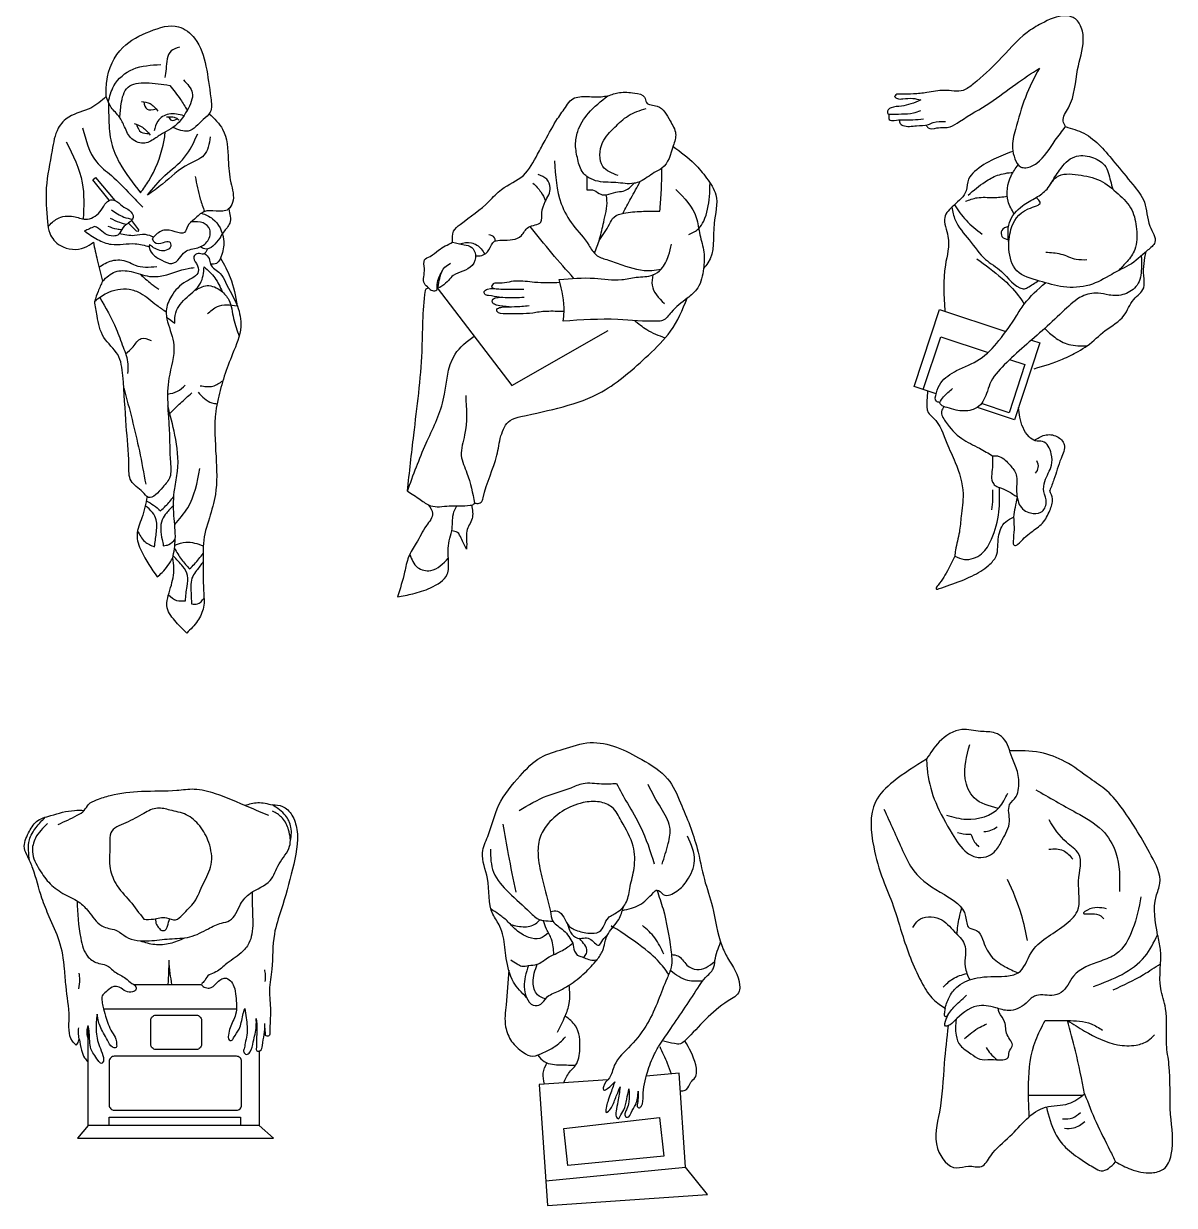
# Model space of a CAD drawing. Header units: inches. Extents: x 2044 to 8221, y 11207 to 15851.
# Drawn here: x 2044 to 4986, y 11207 to 14229 of the extents above; entities that cross this region are included whole.
import ezdxf

# ---------------------------------------------------------------- set-up
doc = ezdxf.new("R2010")
doc.units = ezdxf.units.IN
doc.header["$MEASUREMENT"] = 0
doc.layers.add('freecads.com', color=7, linetype='Continuous')

msp = doc.modelspace()

# ---------------------------------------------------------------- linework, layer by layer
at = {"layer": 'freecads.com'}
for points in [[(2262.5, 13777.4), (2220.5, 13829.7), (2227.1, 13836), (2276.6, 13777.1)], [(2319, 13725.4), (2337.2, 13701.9), (2336.3, 13697.3), (2331.7, 13698.5), (2311.8, 13719.3)], [(3101, 13554), (3291.8, 13304), (3537.8, 13444.8)], [(4344, 13293.5), (4320.6, 13301.2), (4385.5, 13497.8), (4555.2, 13441.8)], [(4376.7, 13282.7), (4344, 13293.5), (4388.5, 13428.4), (4509.7, 13388.4)], [(4620.6, 13420.2), (4642.1, 13413.1), (4577.1, 13216.5), (4482.2, 13247.8)], [(4564.8, 13370.2), (4603.7, 13357.3), (4563.1, 13234.3), (4492.5, 13257.6)], [(2324.8, 11772.5), (2498.3, 11772.5)], [(2248, 11710.3), (2587.7, 11710.3)], [(2608.6, 11710.3), (2609.1, 11710.3)], [(2645.5, 11602), (2645.5, 11412.1), (2208.3, 11412.1), (2208.3, 11667.3)], [(3537.6, 11528.8), (3361.8, 11516.9), (3382.8, 11207.5), (3791.9, 11235.3), (3736.2, 11305.5), (3719.8, 11545.3), (3635.5, 11537.7)], [(4613, 11489.6), (4752.3, 11489.6)], [(2262.6, 11412.1), (2262.6, 11433.1), (2598.2, 11433.1), (2598.2, 11412.1)], [(2208.3, 11412.1), (2181.1, 11379), (2682.5, 11379), (2645.5, 11412.1)], [(3378.6, 11269.8), (3736.2, 11305.5)]]:
    msp.add_lwpolyline(points, dxfattribs=at)
for points in [[(2381.8, 11693.8), (2485.2, 11693.8, -0.414214), (2498.4, 11680.6), (2498.4, 11619.2, -0.414214), (2485.2, 11606.1), (2381.8, 11606.1, -0.414214), (2368.6, 11619.2), (2368.6, 11680.6, -0.414214)], [(2275.4, 11450.6), (2587.6, 11450.6, 0.414214), (2600.8, 11463.8), (2600.8, 11575.6, 0.414214), (2587.6, 11588.7), (2275.4, 11588.7, 0.414214), (2262.2, 11575.6), (2262.2, 11463.8, 0.414214)]]:
    msp.add_lwpolyline(points, format="xyb", close=True, dxfattribs=at)
msp.add_lwpolyline([(3435.2, 11309.2), (3424.5, 11404.4), (3669.1, 11431.9), (3680.2, 11333.1)], close=True, dxfattribs=at)
for points in [[(4707.8, 13965.7), (4701.8, 13980.1), (4715, 14014), (4738.6, 14112), (4753, 14187.2), (4746.2, 14223.5), (4727, 14245.1), (4707.5, 14249.1), (4646.3, 14229.5), (4609.6, 14206.7), (4536.1, 14133.7), (4472.4, 14075.3), (4446.1, 14058.5), (4397.7, 14058.5), (4353.4, 14052.9), (4318.6, 14049.4), (4288.3, 14048.9), (4273.5, 14046.9), (4270.3, 14042.6)], [(2254.8, 14042.8), (2255.9, 14081.4), (2297.4, 14168.4), (2366.4, 14209.4), (2439.8, 14221.2), (2480.8, 14191.6), (2509.6, 14120.5), (2522.1, 14039.2), (2520.7, 14002.6), (2502.9, 13983.9), (2464.1, 13954.6), (2425.3, 13963.9)], [(2441.9, 14169), (2420.7, 14159.2), (2407.7, 14113.4), (2404.5, 14091)], [(2260, 14028.9), (2274.2, 14070), (2323.2, 14112.7), (2394.2, 14124.4)], [(4351.1, 13969.8), (4356.2, 13962.6), (4378.4, 13962.4), (4412.6, 13965.2), (4436.8, 13978.7), (4514.4, 14026.9), (4580.2, 14074.3), (4640.9, 14115.6)], [(4640.9, 14115.6), (4604.9, 14040.6), (4579.6, 13958.4), (4571.8, 13910.9), (4578.4, 13883.3), (4592.7, 13862.9), (4606.2, 13860.8), (4634, 13872.3), (4681.5, 13930.8), (4707.8, 13965.7)], [(2452.1, 14085.2), (2474.7, 14052.2), (2461.6, 14007.3), (2425.3, 13963.9), (2401.7, 13950.3), (2378.9, 13935.2), (2349.2, 13923.2), (2317.2, 13937.7), (2300, 13969), (2286, 13993.1), (2265.5, 14018.2), (2254.8, 14042.8)], [(2289.6, 13988), (2293, 14023.3), (2310.6, 14066.6), (2356.6, 14077.7), (2417, 14071.2)], [(2417, 14071.2), (2444.5, 14035.4), (2461.6, 14007.2)], [(3537.3, 14044.5), (3487.7, 14000.1), (3460.4, 13953.4), (3454.9, 13918.8), (3460.4, 13881.8), (3474.2, 13847.7), (3483.8, 13838.6), (3506.2, 13827.5), (3558, 13822.6), (3604.4, 13820.8), (3620.3, 13825.7), (3655.9, 13848.1), (3675.6, 13859.4), (3704.6, 13916.6), (3710.7, 13947.8), (3696.6, 13980.5), (3663.1, 14017.8), (3636.1, 14027.7), (3631.1, 14041.1), (3606, 14051.7), (3566.8, 14052.9), (3537.3, 14044.5)], [(2254.8, 14042.8), (2215.3, 14013.4), (2159.3, 13990.3), (2132.2, 13961.8), (2116.4, 13904.9), (2101.4, 13809.1), (2104.6, 13722.5), (2110.2, 13693), (2137.6, 13661.9), (2199.1, 13656.4), (2221.8, 13670.1)], [(2260, 14028.9), (2261.4, 13983.7), (2268, 13924.4), (2288.8, 13873.5), (2342.5, 13796.9)], [(2344.9, 14030.1), (2366.7, 14024.6), (2386.5, 14005.6)], [(2350.7, 14029.2), (2359, 14010.4), (2382.1, 14011)], [(3140.3, 13670), (3142.8, 13698.2), (3159.8, 13715.9), (3233.7, 13774.9), (3265.6, 13805.4), (3321.4, 13840.8), (3357.6, 13895.4), (3377, 13930.4), (3408.9, 13986.2), (3431.5, 14018.8), (3444.3, 14034.7), (3480, 14042.7), (3519.9, 14042.4), (3537.3, 14044.5)], [(4337.4, 14033.9), (4312.4, 14023.8), (4288.1, 14018.2), (4261.6, 14013.9), (4254.2, 14008.6), (4252.4, 14001.2), (4255.5, 13997.3)], [(4270.3, 14042.6), (4277.6, 14037.5), (4291.9, 14036.9), (4317.1, 14038), (4337.4, 14033.9)], [(2453.3, 13993.7), (2414.7, 13997.8), (2386.3, 13979.7), (2377.6, 13954.7)], [(2409, 13991), (2413.6, 13990.7), (2428.2, 13990.4), (2437, 13985.6), (2440.6, 13983.3)], [(2413.6, 13990.7), (2421.4, 13982.2), (2437, 13985.6)], [(3563.7, 13840.5), (3524.9, 13864.1), (3524.1, 13925.4), (3555, 13964.2), (3589.3, 13993.5), (3635.3, 14012.5)], [(4255.5, 13997.3), (4255.7, 13990.2), (4256.5, 13983.6), (4262.9, 13981.8), (4286.4, 13983.3), (4317.5, 13983.3), (4344.8, 13985.9)], [(4255.5, 13997.3), (4288.4, 13998.1), (4318.7, 14000.9), (4337.4, 14007)], [(2194.4, 13963.1), (2230.1, 13875.5), (2267.8, 13840.5), (2317, 13792.3), (2347.9, 13760.1)], [(2325.8, 13974.1), (2347.4, 13964.2), (2367, 13944.3)], [(2331.7, 13971.9), (2344.3, 13951.6), (2363.9, 13948)], [(4282.6, 13983), (4284.8, 13973.9), (4291.5, 13969), (4326.9, 13968.2), (4357, 13971.3), (4369.5, 13976.4), (4400.6, 13978.7)], [(4707.8, 13965.7), (4754.4, 13948.8), (4833.8, 13873.4), (4879.7, 13817.8), (4909.2, 13772.4), (4923.5, 13711.4), (4936.2, 13670.1), (4917.4, 13649.5), (4869.9, 13611.4), (4845.3, 13598.8), (4825.7, 13588.1), (4768.8, 13560.7), (4702.5, 13556.2), (4641.1, 13570.9), (4583.3, 13597.1), (4562.9, 13652.3), (4568.2, 13702.6), (4612.4, 13755.5), (4642.7, 13772.3), (4632.5, 13784.6)], [(2342.5, 13796.9), (2363.7, 13827.5), (2399.9, 13918.4), (2406.5, 13953.1)], [(2360.1, 13790.8), (2404.9, 13840.6), (2454.9, 13887.5), (2488.7, 13947.5)], [(2520.8, 13939.5), (2504.5, 13892.5), (2465.9, 13870.2), (2398.3, 13818.8), (2360.1, 13790.8)], [(2152.4, 13927.1), (2193.4, 13822.2), (2195.8, 13729.9)], [(3704.2, 13915.2), (3759.2, 13870.4), (3789.7, 13834.3), (3813.6, 13791.6), (3809.3, 13717.7), (3793.4, 13617.3), (3781.8, 13602.7)], [(3401.3, 13878.1), (3418.2, 13768.5), (3448.3, 13714.2), (3488.7, 13663), (3507.4, 13637.7), (3534.5, 13625.7), (3573.1, 13612.4), (3649.7, 13598), (3673.8, 13601.6)], [(4670.1, 13819.7), (4692.3, 13854.5), (4731.1, 13888.9), (4774, 13887.6), (4807.4, 13866.9), (4822.6, 13827.1), (4828.5, 13805.9)], [(3198.8, 13635.8), (3214.9, 13636.3), (3233.1, 13650.9), (3247.8, 13672.5), (3266, 13675.3), (3316.2, 13687.1), (3334.2, 13708.4), (3365.8, 13721.6), (3368.9, 13745.4), (3377.3, 13774.5), (3390.2, 13809.6), (3381.1, 13831.2), (3359.5, 13843.7)], [(3670.2, 13749.8), (3673.8, 13796.2), (3675.6, 13859.4)], [(4458.8, 13790.8), (4501.8, 13824.6), (4533.7, 13841.3), (4573.8, 13849.4)], [(4576.3, 13742.6), (4560.7, 13774.8), (4568.8, 13840.2), (4586.3, 13868.1)], [(4562.6, 13668.2), (4564.1, 13720.4), (4597.7, 13763.3), (4632.5, 13784.6), (4660.3, 13806.3), (4684.9, 13836.9), (4739.7, 13842.7), (4795.8, 13827.9), (4842.5, 13793.6), (4876.8, 13752.7), (4889.1, 13703.6), (4884.6, 13651.6), (4865, 13621), (4843.1, 13597.6)], [(2482.2, 13838.4), (2495.1, 13780.6), (2506.1, 13748.7)], [(3345.8, 13821), (3365.9, 13799), (3377.9, 13775.6)], [(3483.8, 13838.6), (3483.4, 13804.2)], [(3483.4, 13804.2), (3502.7, 13802.6), (3519.3, 13792.8), (3533.3, 13791.3), (3557.5, 13798.5), (3576.8, 13800.8), (3604.4, 13820.8)], [(3575.4, 13743.9), (3596.5, 13782.2), (3620.3, 13825.7)], [(3744.5, 13690), (3769.7, 13705.1), (3782.4, 13724.2), (3797.1, 13787.1), (3798.8, 13821.7)], [(2105.9, 13710.4), (2129.3, 13730.1), (2170.9, 13736.1), (2202.1, 13729.3), (2238.5, 13747.8), (2266.7, 13778.5), (2282.1, 13774.5), (2299.9, 13759.8), (2313.6, 13752.2), (2323.5, 13733.5), (2312, 13719.5), (2300.2, 13710.9), (2289.3, 13694.2), (2284.3, 13688.4), (2273.5, 13686.1), (2252.2, 13691.6), (2235.2, 13705.6), (2224.4, 13710.7)], [(3710.9, 13805.4), (3763.4, 13733.4), (3772.6, 13689.4), (3783, 13644.8), (3781.8, 13602.7), (3767.1, 13553.2), (3740.4, 13527.1), (3699.3, 13490.9), (3677.3, 13470.1), (3665, 13468.3), (3562.9, 13472.6), (3423, 13468.3)], [(3503, 13641.9), (3516.4, 13678.7), (3526.7, 13721.5), (3535.1, 13776.9), (3533.3, 13791.3)], [(4452, 13774.8), (4481.8, 13784), (4522.9, 13784.6), (4558.4, 13787.8)], [(2268.1, 13753.1), (2299.9, 13734.7), (2321.8, 13729)], [(2567.8, 13755.3), (2570.5, 13719), (2554.9, 13696.3), (2544.8, 13680.7), (2506.8, 13652.9), (2495, 13658.3)], [(3515.3, 13675), (3541.2, 13716), (3553.2, 13734.7), (3577.9, 13744.4), (3623.1, 13749.2), (3670.2, 13749.8)], [(4416.6, 13759.6), (4425.3, 13727.2), (4461.3, 13676), (4503, 13626.3), (4543.5, 13595.7), (4599, 13551), (4600.6, 13550.7), (4610.5, 13554.3), (4638.3, 13571.7)], [(4423.4, 13765.9), (4453.4, 13726.3), (4494.5, 13690.6)], [(2264.7, 13731.8), (2288.8, 13721.1), (2307, 13716.2)], [(2498.2, 13744.6), (2526.7, 13730.1), (2554.7, 13677.4), (2550.4, 13638.7), (2536.3, 13616.1), (2521.6, 13613.7)], [(2224.4, 13710.7), (2211.6, 13704.3), (2199.2, 13699.2)], [(2199.2, 13699.2), (2232.3, 13677.3), (2267.6, 13664.9), (2328.7, 13666.4), (2364.8, 13658.7)], [(2258.7, 13711.2), (2282.1, 13704.2), (2294, 13702.4)], [(2288.1, 13692.4), (2327.1, 13688), (2354, 13690.4), (2376.3, 13683.8)], [(3249.8, 13673.4), (3247.4, 13681.6), (3232.8, 13689.5)], [(3450.6, 13577.8), (3394.2, 13642), (3338.8, 13710.7)], [(4561.7, 13710.2), (4544.6, 13700.3), (4545.1, 13684.8), (4561.7, 13677.1)], [(2221.8, 13670.1), (2231.8, 13624.8), (2245.4, 13570.8)], [(2372.4, 13679), (2378.1, 13670.2), (2400.9, 13669.8), (2416.4, 13671.2), (2419.5, 13659.9), (2408.3, 13649.6), (2375.8, 13656.2), (2365.2, 13663.9)], [(3078.8, 13553.5), (3068.5, 13564.3), (3068.5, 13602.8), (3068.9, 13625.3), (3082.7, 13634), (3104.6, 13649.9), (3140.3, 13670)], [(3140.3, 13670), (3170.1, 13663.9), (3189.3, 13656.9), (3198.7, 13637.7), (3190.3, 13610.7), (3142.1, 13584.9), (3113.1, 13557.7), (3104.4, 13554.5), (3104.4, 13561.2), (3108.6, 13582.5), (3120.8, 13606.2), (3135.1, 13616.7)], [(3158.2, 13666.3), (3188.6, 13668.7), (3213.6, 13653), (3222.5, 13639.7)], [(3413.2, 13574.6), (3503, 13578.2), (3572.7, 13574.6), (3610, 13580.7), (3652.8, 13586.8), (3673.8, 13601.6), (3692.5, 13636.2), (3699.9, 13665.6)], [(2513.7, 13653), (2503, 13640), (2489.4, 13641.2), (2479, 13634), (2485.2, 13615.5), (2490.2, 13595), (2459.4, 13570), (2421.4, 13532.2), (2408.1, 13494.8), (2411.7, 13466.9), (2427.5, 13407), (2415, 13322.2), (2415.7, 13190.8), (2418.9, 13107.1), (2417.5, 13069.9), (2399.3, 13043.8), (2362.6, 13017.9), (2348.1, 13031.5), (2318.2, 13060), (2312.6, 13101.2), (2305.9, 13200.6), (2297.2, 13329.2), (2284, 13382.8), (2248.8, 13426.7), (2231.3, 13481.6), (2225.2, 13519.5)], [(2506.1, 13641.5), (2517.8, 13628.3), (2521.6, 13613.7), (2546.1, 13590.5), (2559.6, 13567.9), (2590.1, 13506.7), (2598.8, 13454.4), (2577.9, 13384.6), (2540.6, 13269.4), (2535.1, 13237.8), (2535.4, 13122.2), (2533.7, 13024.8), (2518.4, 12965.3), (2503.1, 12900), (2502.6, 12867.3), (2503.7, 12778.9), (2503.5, 12736.8), (2488.3, 12701.8), (2460.6, 12670.9)], [(2547.2, 13629.6), (2571.8, 13580), (2589.8, 13507.7)], [(4901.1, 13635.4), (4901.8, 13603), (4890.4, 13560.5), (4858.7, 13537.6), (4818.9, 13535.1), (4790.9, 13540), (4749.9, 13531.8), (4705.4, 13497.1), (4654.3, 13449.7), (4602, 13403.9), (4550.9, 13356.7), (4514.3, 13308), (4505.8, 13283.3), (4481.7, 13247.5), (4468, 13241.5), (4427.6, 13241.2), (4404.6, 13247.8), (4389.3, 13254.4), (4386, 13260.4)], [(4481, 13628.1), (4545.2, 13577.8), (4586.9, 13534.4), (4602.1, 13511.9)], [(4627.3, 13346.9), (4700.3, 13371.2), (4739.8, 13391.2), (4763.2, 13405.5), (4809.2, 13444.1), (4857, 13482.7), (4882.2, 13523.9), (4907.5, 13553.2), (4907.5, 13584.4), (4913.7, 13646.4)], [(4656.9, 13644.7), (4695.6, 13640.1), (4735, 13627), (4762, 13625.7)], [(2236.2, 13606.7), (2268.9, 13622.9), (2310, 13620.4), (2328.9, 13611.4), (2383.7, 13608.3)], [(2245.4, 13570.8), (2277.6, 13594.4), (2318.5, 13595), (2365.3, 13583), (2401.4, 13585.2), (2464.1, 13603.4), (2479.9, 13605.5)], [(2430, 13463), (2432.6, 13489.5), (2461.5, 13529.9), (2495.6, 13565.2), (2505.2, 13607.4)], [(2505.2, 13607.4), (2532.6, 13579.1), (2551.1, 13543.8)], [(2245.4, 13570.8), (2233.8, 13544.1), (2225.2, 13519.5)], [(2341.2, 13588.7), (2370, 13564), (2389, 13550.1)], [(3078.8, 13553.5), (3088.7, 13546.5), (3099.8, 13548.6), (3100.9, 13556.8), (3104.2, 13577), (3113.6, 13595.7)], [(3415, 13567), (3350, 13567.6), (3302, 13570.8), (3254.4, 13565.3), (3243.8, 13563.7), (3240.7, 13559.1), (3239.9, 13557.5)], [(3423, 13468.3), (3425.4, 13492.1), (3413.2, 13574.6)], [(3652.7, 13586.7), (3650.6, 13560.3), (3682.1, 13513.4)], [(2225.2, 13519.5), (2256, 13540.1), (2313.6, 13549.9), (2342, 13540.2), (2384.3, 13508.9), (2408, 13492.3)], [(2480.4, 13546.5), (2512.5, 13559.2), (2549.1, 13545.4), (2568, 13522.9), (2580.4, 13474.8), (2594.6, 13429.8)], [(3024.8, 13033.9), (3041.1, 13177.4), (3062.2, 13390.7), (3071.1, 13546.5), (3071.7, 13549.1), (3078.8, 13553.5)], [(3260.7, 13529.5), (3232.5, 13533.9), (3222.9, 13537.6), (3221.4, 13544.2), (3230, 13550.1), (3258.2, 13550.8), (3305.9, 13550.3), (3322.5, 13550.6)], [(3239.9, 13557.5), (3242.3, 13553.9), (3247.8, 13551.7)], [(4386, 13260.4), (4377.3, 13263.4), (4377.3, 13284.7), (4388.8, 13310.6), (4429.2, 13341.8), (4487.5, 13370.9), (4537.5, 13418.7), (4582.1, 13481.6), (4602.1, 13511.9), (4656.2, 13566.6)], [(2238.2, 13529.2), (2280.1, 13448.9), (2297.9, 13402.3), (2310, 13358.6), (2309.4, 13334.7)], [(2513.4, 13486.7), (2538.9, 13505.7), (2589.8, 13507.7)], [(3196.4, 13003), (3208.6, 13003), (3213.3, 13005.3), (3218.2, 13016.7), (3253.7, 13125.9), (3264.1, 13174.9), (3287.5, 13214.5), (3315.2, 13224.4), (3522.1, 13288), (3640.9, 13381.6), (3697.7, 13442.6), (3740.4, 13527.1)], [(3285.2, 13505.4), (3252.6, 13509.7), (3243, 13514.8), (3242, 13522.2), (3250.3, 13527.8), (3274.6, 13529.3), (3323.8, 13529.5)], [(3425.4, 13492.8), (3380.6, 13493.3), (3361.7, 13491.8), (3345.6, 13489.2), (3276.5, 13487.3), (3253.8, 13494.3), (3253.3, 13498.5), (3257.7, 13501.9), (3268.9, 13504.6), (3298.3, 13505.5), (3336, 13508.5)], [(2409.1, 13478.7), (2430, 13463)], [(3683.9, 13425), (3637, 13446.2), (3605.2, 13469.7)], [(4654.3, 13449.7), (4679.9, 13427.2), (4715.9, 13409), (4763.2, 13405.5)], [(2304.2, 13384.7), (2323.5, 13403), (2344.3, 13423.9), (2369.2, 13419.2)], [(2299.8, 13297.4), (2339.4, 13136.6), (2355.7, 13051.2)], [(2411.5, 13281.7), (2437.3, 13289.2), (2456.7, 13304.3)], [(2494.6, 13303.4), (2527.4, 13302.4), (2552.8, 13315.8)], [(4386, 13260.4), (4395.9, 13274.6), (4419, 13295.8)], [(2417.3, 13232.1), (2444.8, 13259.1), (2473.6, 13285.1)], [(2489.4, 13287.1), (2525, 13259.6), (2538.1, 13257.1)], [(3173.8, 13278.4), (3171.2, 13177.7), (3162.6, 13124.8), (3177.2, 13079.6), (3196.4, 13003)], [(4355, 13289.9), (4353.2, 13266), (4356.4, 13235), (4369.6, 13221), (4404.2, 13156.7), (4425.8, 13107.2), (4445.5, 13026.6), (4440.8, 12969.5), (4436.1, 12929.1), (4426.4, 12883.2), (4424.4, 12867.1)], [(2425, 12862.6), (2431.3, 12910.7), (2427.9, 12971), (2429.9, 13040.5), (2437.1, 13084.7), (2430.3, 13177.2), (2412, 13252.2)], [(4396.7, 13249.9), (4390.5, 13237.5), (4400.3, 13212.3), (4442.1, 13168.1), (4487.7, 13143.4), (4521.1, 13123.7)], [(4589.2, 12999.9), (4601.5, 12985.4), (4618, 12977.9), (4644.6, 12979.8), (4658.4, 13004.5), (4652.4, 13032.6), (4654.6, 13058.6), (4671.8, 13099.8), (4671.2, 13129.5), (4649, 13160.8), (4630.9, 13162.4), (4614.3, 13173), (4590.8, 13222.9), (4587.3, 13247.3)], [(4627.6, 13163.3), (4654.3, 13176.9), (4685.6, 13173.4), (4704.4, 13152.8), (4696.2, 13117.5), (4678.1, 13063.6), (4667.1, 13035)], [(4521.1, 13123.7), (4520.6, 13094.6), (4523.9, 13052.2), (4531.8, 13045.6), (4538.5, 13043.1), (4560.5, 13033.5), (4584.1, 13018.5)], [(4521.1, 13123.7), (4528.4, 13124.2), (4538.1, 13122.4), (4565.8, 13099.9), (4581.7, 13075.6), (4582.9, 13055.7), (4584.1, 13018.5), (4589.2, 12999.9)], [(2429.8, 12948.6), (2463.1, 12991), (2494.3, 13091.6)], [(4631.1, 13079.6), (4638.1, 13094.4), (4634.6, 13111.1)], [(3024.8, 13033.9), (3057.8, 13012), (3084.2, 12996.5), (3131.3, 12995.9), (3185.7, 12997.5), (3194, 13000.1), (3196.4, 13003)], [(4424.4, 12867.1), (4449.1, 12859.2), (4493, 12873.6), (4518.4, 12910.7), (4537.3, 12980.9), (4538.5, 13043.1)], [(4520.5, 13037.2), (4521.1, 13013.4), (4518.7, 12986.3)], [(4585.8, 12897.8), (4619.9, 12929), (4648.7, 12952.1), (4667.4, 12984.3), (4674, 13014), (4667.1, 13035)], [(2359.3, 13019.8), (2345.9, 12965.6), (2333.5, 12922.3), (2344.5, 12880.5), (2384.9, 12814.3)], [(2378.3, 12891.3), (2382.6, 12925.6), (2382.5, 12960.7), (2373.1, 12978.8), (2354.5, 12996.5)], [(2357.2, 13008.8), (2375.9, 12997.7), (2393.5, 12983.4)], [(2427, 12997.1), (2408.5, 12977.6), (2397.8, 12960.6), (2397.6, 12909.9), (2400.7, 12894.3)], [(2393.5, 12983.4), (2406.6, 12995.8), (2427.8, 13019.9)], [(3078, 12999), (3089.2, 12976.9), (3073.5, 12945.5), (3047.5, 12900.6), (3028, 12865.5), (3017.7, 12826.5), (2999.3, 12763.2)], [(2999.3, 12763.2), (3038.8, 12771.3), (3083.8, 12786.5), (3126.6, 12821.1), (3129.8, 12854.6), (3132, 12907.1), (3138.5, 12932.2), (3142.3, 12975.3), (3150.9, 12996.4)], [(3189.1, 12998), (3190.2, 12963.4), (3176.4, 12931.4), (3176.1, 12910.3), (3176.2, 12885.5)], [(4584.1, 13018.5), (4578.5, 12992.1), (4575, 12967.6), (4576.1, 12942.4), (4574.4, 12914.2), (4574, 12900.9)], [(4384.5, 12784.4), (4412.2, 12793.9), (4468.2, 12816.6), (4511.6, 12844.6), (4529.9, 12867.3), (4536.1, 12916.6), (4554.7, 12955.2), (4575, 12967.6)], [(2334.8, 12932.5), (2353.3, 12904.8), (2378.3, 12891.3)], [(2430.1, 12895.2), (2458.4, 12903.3), (2502.7, 12894)], [(3176.2, 12885.5), (3162.2, 12913.4), (3153, 12927.9), (3138.5, 12932.2)], [(2429.2, 12888.2), (2447.3, 12858.8), (2467.9, 12834.8)], [(2467.9, 12834.8), (2480.3, 12847.3), (2502.5, 12874.7)], [(4574, 12900.9), (4574.5, 12896.9), (4578, 12895), (4585.8, 12897.8)], [(2384.9, 12814.3), (2397.8, 12826), (2425, 12862.6)], [(2460.6, 12670.9), (2433.8, 12698.4), (2410.8, 12735.3), (2419.4, 12787.1), (2427.6, 12837.4), (2425, 12862.6)], [(2457.2, 12753.2), (2461.3, 12790.3), (2462.7, 12818.3), (2450.7, 12840.8), (2425.9, 12868)], [(2502.7, 12853.6), (2485.7, 12830.6), (2475.8, 12815.9), (2471.5, 12773.3), (2472.8, 12745.6)], [(3031, 12872.1), (3050.8, 12838.9), (3084.3, 12830.8), (3129.5, 12863.2)], [(4424.4, 12867.1), (4411.2, 12840.5), (4385.7, 12798.3), (4377.5, 12788.1)], [(4377.5, 12788.1), (4376.5, 12784.7), (4378, 12783.1), (4384.5, 12784.4)], [(2413.8, 12768.5), (2434.7, 12754.5), (2457.2, 12753.2)], [(2472.8, 12745.6), (2488, 12745.2), (2504.8, 12760.3)], [(4352, 12348.2), (4384.9, 12392.5), (4442.8, 12424.1), (4490.6, 12419.3), (4527.5, 12415.3), (4548.5, 12402.2), (4570.9, 12352.2), (4584.5, 12317.1), (4587.6, 12274.2), (4581.4, 12252.7), (4564.8, 12232.1), (4564.3, 12189.6), (4545.9, 12142.1), (4528.8, 12114.5), (4510.8, 12101.4), (4484.5, 12097), (4456.4, 12108.8), (4417.8, 12157.5), (4375.7, 12237.2), (4355.1, 12313.2), (4352, 12348.2)], [(3329.4, 11739.1), (3296.3, 11778.5), (3277.7, 11838.8), (3273.8, 11867.5), (3261.4, 11920.8), (3243.4, 11952.2), (3229.5, 12043.6), (3216.9, 12109.3), (3230.3, 12150.6), (3258.9, 12231.3), (3313.1, 12306.2), (3365.7, 12352.8), (3422.9, 12374), (3492.1, 12390.7), (3559.6, 12379), (3624, 12347.7), (3690.2, 12298.3), (3723.4, 12236.6), (3765.7, 12120.2), (3784.1, 12041), (3804.9, 11971.1), (3828.5, 11871.8), (3843.6, 11840.6), (3874.4, 11770.5), (3873, 11755), (3845, 11730.1), (3735.6, 11629.7), (3722.7, 11620.6), (3707.8, 11621.1), (3679.6, 11627.5)], [(4535.4, 12222.4), (4474, 12249.6), (4451.2, 12298.3), (4463, 12385.5)], [(4943, 11899.6), (4939.4, 11997.6), (4948.8, 12030.9), (4926.8, 12101.5), (4854, 12220.2), (4813.1, 12267.4), (4770.4, 12298.8), (4707, 12341.9), (4642.8, 12365.3), (4565, 12370.1)], [(4352, 12348.2), (4267.1, 12290.6), (4221.8, 12239.6), (4217.2, 12124), (4241, 12040.2), (4267.1, 11973.3), (4292.1, 11894), (4342.1, 11773.3), (4370.4, 11733.6), (4399.9, 11712.1)], [(2131.6, 12181.4), (2180.7, 12204.9), (2198.4, 12217.4), (2209.4, 12232.5), (2230.2, 12244.5), (2265.2, 12255.4), (2345, 12266.4), (2435.2, 12269), (2479.6, 12272.1), (2533.3, 12260.7), (2618.8, 12226.3), (2669.4, 12205.4)], [(3310.2, 12217.2), (3382.5, 12254.7), (3443.6, 12275.5), (3473.9, 12286.2), (3521.5, 12285.7), (3559.7, 12286.2)], [(3559.7, 12286.2), (3587.2, 12235.7), (3620.8, 12175.6), (3655.9, 12080.8)], [(3676, 12080.2), (3691.7, 12132.7), (3695.8, 12174.9), (3673.6, 12222.7), (3640.1, 12284)], [(4631.5, 12270.3), (4735.1, 12211.4), (4801.1, 12166.7), (4836.4, 12109), (4845.8, 12010.1)], [(3391.1, 11959.3), (3370.1, 12039.7), (3359.5, 12097.7), (3361.9, 12141.3), (3380.3, 12178.3), (3420.7, 12214.7), (3474, 12237.2), (3516.3, 12238.9), (3547.8, 12225.4), (3571.7, 12190.7), (3602.3, 12125.6), (3604.4, 12069.9), (3594.5, 12022.5), (3584.8, 11983.4), (3562.4, 11957.8), (3538.6, 11942.5), (3516, 11907.5), (3485.8, 11903.8), (3451.3, 11912.9), (3440.1, 11919.7), (3424.7, 11944.1), (3408.9, 11959.4), (3391.1, 11959.3)], [(4403.3, 12205.3), (4454.2, 12194.8), (4538, 12225.1), (4559.9, 12261.4)], [(2178, 11616.8), (2168.1, 11627.7), (2159.8, 11687.7), (2152, 11767.4), (2148.3, 11811.7), (2134.7, 11883.9), (2109.2, 11945.4), (2090.4, 11992.9), (2066.9, 12069.2), (2054.4, 12098.4), (2045.5, 12120.8), (2056, 12159.9), (2076.3, 12188.6), (2112.8, 12204.2), (2173.4, 12217.4), (2198.4, 12217.4)], [(2104.6, 12183.8), (2073.8, 12146.7), (2065.9, 12111.7), (2084.4, 12065.6), (2111.5, 12029.5), (2149.2, 12002.5), (2187.9, 11980.7), (2212.9, 11954.7), (2248.5, 11919.7), (2283, 11909.6), (2305.3, 11894.2), (2364.7, 11884.1), (2416.7, 11888.9), (2468.7, 11894.2), (2516, 11914.9), (2549.4, 11929.2), (2570.1, 11935.6), (2598.2, 11977.5), (2623.2, 12005.6), (2673.8, 12038.1), (2696.6, 12080.5), (2723.6, 12125.6), (2721, 12167.5), (2705.6, 12197.2), (2683.3, 12214.1), (2680.1, 12215.7)], [(2350.5, 11939), (2315.1, 11985.5), (2279.1, 12030.8), (2263.6, 12075), (2264.2, 12133.6), (2266.4, 12160.2), (2304.6, 12185.6), (2351.1, 12209.9), (2385.9, 12223.2), (2417.5, 12218.2), (2459.5, 12206.1), (2493.8, 12177.9), (2517, 12135.3), (2523.1, 12078.9), (2503.2, 12030.3), (2480, 11983.8), (2449.5, 11950.6), (2431.8, 11937.9), (2408.6, 11942.9), (2375.4, 11939.6), (2350.5, 11939)], [(2609, 12230.4), (2642.4, 12237.2), (2679.5, 12231.4)], [(2679.5, 12231.4), (2705.6, 12227.8), (2729.5, 12205.4), (2742.1, 12168.9), (2731.1, 12067.3), (2701.9, 11962.8), (2684.7, 11901.3), (2677.9, 11811.4), (2672.2, 11757.7), (2674.8, 11706.1), (2673.2, 11650.8), (2670.8, 11640.6), (2666, 11639.8), (2662.3, 11642.1)], [(2725.3, 12135.1), (2727.1, 12174.2), (2713.4, 12204), (2679.5, 12231.4)], [(4243.1, 12220.8), (4291.1, 12115), (4319.6, 12062.6), (4397.9, 12002), (4452.2, 11946.2), (4461.3, 11917.3), (4480.3, 11910.5), (4495.2, 11888.3), (4517.4, 11844.9), (4553.1, 11817.8), (4586.6, 11802)], [(2058.9, 12088.9), (2058.4, 12141.9), (2075.2, 12173.5), (2098.7, 12199.9)], [(3303, 12008), (3283.5, 12104.8), (3269.9, 12182.6)], [(4399.9, 11712.1), (4411.6, 11742.5), (4433.3, 11768.3), (4481.3, 11789.1), (4552.8, 11793.6), (4586.6, 11802), (4619.7, 11852.9), (4704.4, 11923.1), (4737.9, 11959.7), (4741.1, 12036.8), (4741.1, 12106.9), (4710.3, 12135.8), (4665.5, 12193.2)], [(3574.5, 11961.7), (3618.3, 11975.6), (3654.2, 12007.5), (3663.3, 12013.7), (3679.2, 12002.7), (3714, 12011), (3740.3, 12038.6), (3758.9, 12088.7), (3740.7, 12151.3)], [(4431.8, 12160.8), (4459.6, 12156.3), (4465.8, 12156.3)], [(4465.8, 12156.3), (4475.1, 12136.5), (4486.1, 12124.6)], [(4498.9, 12163.4), (4517, 12166.5), (4532.5, 12175.3)], [(3237.3, 12118.5), (3245, 12059.1), (3284.3, 12007.6), (3338.4, 11956.4), (3363.3, 11938), (3372.7, 11935.7), (3396.9, 11934.5)], [(4665.1, 12118.2), (4701.7, 12115), (4726.1, 12092.8)], [(4610.6, 11884.4), (4595.3, 11950), (4559.6, 12041)], [(2628.3, 12009), (2628.5, 11960.9), (2627, 11900.9), (2619.6, 11878.1), (2599.7, 11853.2), (2579.4, 11837.6), (2559.1, 11822.7), (2546.3, 11811.7), (2530.7, 11802.4), (2514.3, 11794.3), (2504.3, 11779.7), (2498.3, 11772.2), (2505.4, 11765.8), (2518.2, 11763), (2536.7, 11775.4), (2548.1, 11785.4), (2558.8, 11788.6), (2581.2, 11767.5), (2586.1, 11742.3), (2585.4, 11695.6), (2571.6, 11661.5), (2567.3, 11643), (2568.7, 11630.9), (2574.4, 11628.8), (2580.5, 11635.9), (2594.7, 11658.3), (2603.9, 11693.8), (2608.9, 11711.2)], [(3662.7, 12013.6), (3678.4, 11965.5), (3698.5, 11860.8), (3699.4, 11816.7), (3688.8, 11788.3), (3666.1, 11731.2), (3639.1, 11673.5), (3595.9, 11616.7), (3553.9, 11564.7), (3541.2, 11533.2), (3526.1, 11510.6), (3526.9, 11502.1), (3536.3, 11506.1), (3554.9, 11523.2)], [(4900.6, 11996.2), (4879.3, 11913.7), (4837.1, 11850.3), (4797.7, 11832.2), (4728.1, 11793.6), (4696.1, 11751.4), (4672.4, 11744.5), (4628.4, 11742.6), (4606.6, 11724.1), (4562.1, 11705.6), (4529.2, 11712.5), (4481, 11717.2), (4423.9, 11679.2), (4407.3, 11667), (4401, 11666), (4402.4, 11683.9), (4422, 11714.2), (4454.8, 11744.6)], [(2180, 11986.1), (2189.4, 11890.7), (2208.9, 11842.5), (2236, 11826.2), (2253.9, 11821.9), (2277.2, 11804), (2304.8, 11787.9), (2320.4, 11774.9), (2329.1, 11768.9), (2330.6, 11759.1), (2322.1, 11753.6), (2305, 11754.9), (2288.2, 11765.1), (2273.9, 11766.8), (2257.5, 11756.1), (2246.1, 11745.9), (2246.4, 11717.1), (2252.8, 11691.5), (2269.4, 11650.9), (2279.2, 11632.6), (2281.4, 11618.3), (2280.1, 11611.1), (2275.4, 11610.2), (2260.7, 11624.9), (2240.8, 11661.8), (2234.9, 11677.6), (2231.4, 11696.5)], [(3411, 11754.8), (3438.5, 11770.6), (3478.3, 11801.9), (3509.7, 11835.7), (3524.4, 11859.1), (3529.7, 11879), (3538.6, 11902.8), (3551.5, 11920.8), (3565.1, 11938.5), (3577, 11971)], [(4429.7, 11901), (4436.3, 11943.7), (4442.2, 11968.1)], [(4812.5, 11966.1), (4763.4, 11962.4), (4753.6, 11955.4), (4787, 11952.2), (4806, 11940.2)], [(2380.6, 11940.4), (2383.3, 11925.3), (2389.6, 11917), (2397.2, 11910.5), (2405.5, 11911.4), (2411.2, 11921.8), (2417.3, 11940.4)], [(3385.3, 11904.4), (3363.5, 11890), (3335.3, 11892.7), (3302.7, 11911.6), (3279.6, 11934.9), (3257.8, 11952.2), (3238.7, 11964.9)], [(3288.5, 11925.9), (3325.2, 11919.8), (3355.8, 11930.2), (3363.3, 11938)], [(3399.3, 11848.8), (3393.2, 11888), (3380.5, 11914), (3372.7, 11935.7)], [(3391.1, 11959.3), (3396.9, 11934.5), (3424.2, 11910.6), (3447.5, 11877.8)], [(4317.6, 11917.8), (4331.4, 11936.7), (4385.4, 11940.3), (4424, 11906.8), (4448.8, 11876.3), (4451, 11817.3), (4462.6, 11784.1)], [(3434.3, 11926.5), (3442.2, 11905.7), (3459.6, 11890.8), (3490.7, 11889.2), (3514, 11873), (3524.2, 11886.3), (3536.8, 11899.3)], [(3693.1, 11798.2), (3605.7, 11882.8), (3549.1, 11918), (3551.2, 11916.3)], [(3680.2, 11849.8), (3657.8, 11891.2), (3625.9, 11923)], [(2341.2, 11884), (2378.6, 11875), (2418.2, 11877.8), (2455.8, 11891.7)], [(3288.9, 11835.1), (3305.6, 11824.7), (3317.1, 11819.5), (3334.3, 11820.9), (3357, 11824.1), (3383, 11840.1), (3421.8, 11859.6), (3447.5, 11877.8)], [(3447.5, 11877.8), (3452.3, 11857.7), (3459.1, 11847.5), (3468.5, 11843.6), (3481.2, 11839.1), (3496, 11834.6), (3509.7, 11835.7)], [(3475.5, 11841.3), (3482.5, 11851.6), (3482.4, 11865.4), (3472.5, 11881.1), (3464.4, 11890.2)], [(3612.1, 11460.3), (3617, 11456.5), (3622.2, 11460.7), (3627.5, 11487.8), (3638.5, 11548.2), (3656.5, 11594.6), (3671.1, 11619.9), (3698.3, 11659.4), (3771.7, 11769.4), (3787.1, 11789.9), (3806.7, 11812.7), (3811.3, 11833.7), (3825.5, 11880.2)], [(4779.3, 11766.8), (4910.5, 11843.9), (4943, 11899.6)], [(4835.5, 11318.4), (4874.2, 11300), (4928.1, 11291), (4958.2, 11300.4), (4978, 11337.3), (4976.2, 11440.1), (4972.2, 11567.8), (4965.9, 11618.5), (4963.6, 11711.2), (4951.1, 11762.4), (4950.2, 11861.9), (4943, 11899.6)], [(3700, 11848.8), (3716.3, 11845.4), (3739.7, 11822.1), (3765.2, 11810.3), (3810.8, 11830.7)], [(2414.7, 11834.2), (2414, 11804.8), (2412.3, 11772.5)], [(2414.7, 11834.2), (2417.4, 11800.2), (2422, 11772.5)], [(3334.3, 11820.9), (3326.2, 11792.8), (3329.4, 11739.1), (3346.5, 11719.2), (3365.6, 11722), (3380.2, 11738.3), (3411, 11754.8)], [(3377.8, 11735.5), (3357.4, 11746), (3346.1, 11777.4), (3357, 11824.1)], [(4829.6, 11758.6), (4906.6, 11797.5), (4950.5, 11825.4)], [(2184.5, 11761.4), (2187.3, 11784.8), (2185.5, 11801.2)], [(2661.5, 11780.2), (2661.9, 11797.3), (2660.1, 11810.1)], [(3284, 11808.8), (3277.2, 11720.4), (3275.9, 11664.2), (3291.4, 11626.8), (3320.7, 11598.8), (3345.4, 11588.9), (3373.2, 11598.7), (3400.5, 11612.7), (3429.2, 11638.1)], [(3779.9, 11781.2), (3742, 11782.4), (3696.9, 11807.7)], [(4394.6, 11765.3), (4419.3, 11786.8), (4455.4, 11800.5)], [(3408.6, 11650.4), (3428.3, 11691.7), (3438.7, 11723.6), (3438.5, 11770.6)], [(2231.4, 11696.5), (2228.8, 11656.4), (2237.4, 11614), (2246.3, 11590.4), (2245.2, 11572.6), (2242.5, 11570.6), (2233.9, 11578.1), (2215.5, 11607.8), (2211.4, 11649.6), (2208.3, 11667.4)], [(2608.9, 11711.2), (2612.4, 11687.1), (2614.2, 11642.9), (2610, 11622), (2607.1, 11607.6), (2606.2, 11600), (2613.3, 11593.6), (2621.7, 11599.1), (2630.8, 11625.5), (2638.3, 11665.7), (2638.3, 11685.3)], [(4399.9, 11712.1), (4398, 11699.8), (4399.5, 11690.7), (4402.6, 11691.2), (4407.1, 11694.2)], [(4427.9, 11683), (4427.7, 11642.4), (4438.9, 11615.9), (4465.7, 11595.3), (4488.1, 11581.4), (4515.8, 11580.5), (4547.4, 11579.9), (4560.7, 11585.2), (4563.3, 11600), (4571.3, 11614.4), (4558.6, 11643.3), (4551.8, 11676.6), (4538.3, 11700.5), (4535.2, 11710.8)], [(2208.3, 11635.4), (2205.6, 11653.7), (2208.3, 11667.3)], [(2638.3, 11685.3), (2640.2, 11658), (2638.7, 11631.8), (2638.6, 11610.7), (2639.6, 11603), (2647.8, 11602.8), (2653.9, 11616.5), (2658.8, 11644.2), (2660.6, 11672.5)], [(2662.3, 11642.1), (2661.5, 11651.9), (2660.4, 11666.5)], [(4407.3, 11667), (4397.6, 11570.5), (4385.1, 11446.2), (4380.5, 11352.6), (4429.6, 11303.3), (4459.3, 11307.9), (4492.4, 11306.8), (4516.4, 11334.1), (4565.5, 11384.3), (4656.8, 11458.5), (4715.5, 11467.6), (4756.4, 11492.8)], [(4448.9, 11633.9), (4489, 11663.3), (4506.7, 11671.9)], [(4614.9, 11434.3), (4613.1, 11519.3), (4631.4, 11629.7), (4655.8, 11680)], [(4655.8, 11680), (4712.8, 11680.1), (4773.2, 11671.6), (4802.2, 11655.6)], [(4756.4, 11492.8), (4733.1, 11602.4), (4712.8, 11680.1)], [(4712.8, 11680.1), (4756.4, 11653.3), (4840.3, 11618.3), (4888.3, 11617.5), (4918.8, 11629), (4934.8, 11643.4)], [(2185.5, 11633), (2183.7, 11648.8), (2184.5, 11661.5)], [(2178, 11616.8), (2184.2, 11627), (2185.5, 11633)], [(2185.5, 11633), (2191.7, 11604.4), (2199.5, 11584.5), (2207.6, 11574.6)], [(4504.3, 11611.2), (4515.5, 11595.8), (4533.2, 11579.6)], [(3358.3, 11591.6), (3374.8, 11575), (3396.1, 11568.3), (3436.4, 11566.4), (3455, 11565.9)], [(3554.9, 11523.2), (3543.5, 11491.3), (3537.1, 11472.4), (3533, 11456.2), (3533.2, 11445.3), (3538.9, 11448.4), (3548.6, 11461.4), (3560.5, 11490.4), (3568.8, 11510.3)], [(3568.8, 11510.3), (3563.1, 11473), (3558.2, 11448), (3558.7, 11434.9), (3564.2, 11428.9), (3567.9, 11434.2), (3578.1, 11451.4), (3585.7, 11478.7), (3591.1, 11505.2)], [(3591.1, 11505.2), (3591.3, 11472.1), (3585.9, 11454.3), (3581.3, 11444.2), (3582.5, 11434.7), (3588, 11433), (3596.7, 11444.1), (3608.5, 11465.4), (3615, 11499.9)], [(3615, 11499.9), (3614.3, 11477.2), (3612.1, 11460.3)], [(4756.4, 11492.8), (4786.1, 11419.9), (4821.2, 11348), (4835.5, 11318.4)], [(4658.6, 11458.9), (4681.4, 11391.7), (4707.7, 11355.8), (4749.8, 11323.3), (4781.4, 11303.3), (4798.6, 11296.1), (4835.5, 11318.4)], [(4700.1, 11429), (4725.9, 11431.4), (4745.5, 11444.7)], [(4705.3, 11404.6), (4728.3, 11405.5), (4757, 11421.8)]]:
    msp.add_spline(points, degree=3, dxfattribs=at)
for points, knots in [([(2518, 13998.5), (2531.1, 13986.2), (2564.1, 13955.4), (2566.1, 13886.7), (2570.3, 13825.5), (2585.2, 13781.3), (2566.3, 13748.3), (2535.5, 13749.6), (2503.3, 13753), (2482.2, 13729.2), (2462, 13715.6), (2456.6, 13688.9), (2427.9, 13698.3), (2401.2, 13705.1), (2382, 13690.8), (2373.6, 13680.6), (2372.4, 13679)], [0, 0, 0, 0, 52.320236, 131.264216, 190.951456, 241.607655, 262.023422, 293.161148, 324.615519, 354.796061, 381.38327, 398.049804, 421.967135, 451.129688, 482.026227, 487.803828, 487.803828, 487.803828, 487.803828]), ([(4572.8, 13902.6), (4556.3, 13896.4), (4521.5, 13883.3), (4483, 13859.9), (4455.5, 13831.5), (4457.3, 13793.4), (4424.3, 13768), (4388.5, 13732.3), (4416.9, 13676.2), (4392.5, 13598.1), (4396.7, 13534.4), (4399.3, 13495.5), (4399.3, 13494.8), (4399.4, 13494), (4399.4, 13493.2)], [0, 0, 0, 0, 52.559651, 111.258733, 135.499047, 166.015447, 214.972745, 253.635926, 302.72183, 376.618964, 492.712893, 492.712893, 492.712893, 495.017766, 495.017766, 495.017766, 495.017766]), ([(2365.2, 13663.9), (2364.9, 13662.2), (2364.2, 13654), (2373.3, 13635.9), (2395.8, 13625.3), (2421.9, 13610.2), (2443.4, 13627.7), (2456.5, 13652.3), (2489.3, 13652.8), (2517.1, 13670.5), (2525, 13702.7), (2501.3, 13724.5), (2482.5, 13722.9), (2471.8, 13722)], [504.2427, 504.2427, 504.2427, 504.2427, 509.628724, 529.413318, 558.513408, 585.44774, 609.403895, 631.354102, 665.331773, 696.844415, 725.865954, 749.621568, 780.64664, 780.64664, 780.64664, 780.64664]), ([(3024.8, 13033.9), (3039.8, 13075.1), (3068.4, 13153.4), (3126.3, 13262.8), (3125.2, 13376.4), (3177, 13416.2), (3195.4, 13430.4)], [0, 0, 0, 0, 131.109738, 249.764743, 371.453228, 438.514588, 438.514588, 438.514588, 438.514588]), ([(2400.7, 12894.3), (2405.5, 12894.8), (2417.7, 12896), (2426.5, 12905.4), (2431.3, 12910.8)], [0, 0, 0, 0, 14.270698, 35.83351, 35.83351, 35.83351, 35.83351]), ([(3424.8, 11521.2), (3425.2, 11522), (3425.6, 11522.9), (3425.9, 11523.7), (3430.3, 11533.4), (3437.5, 11549.2), (3462.4, 11570.1), (3467.5, 11613.3), (3464.5, 11663.5), (3438.2, 11684), (3428.3, 11691.7)], [-2.708256, -2.708256, -2.708256, -2.708256, 0, 0, 0, 31.482607, 51.592572, 94.183278, 154.641128, 190.902319, 190.902319, 190.902319, 190.902319]), ([(3669.9, 11614), (3676.6, 11599.7), (3687.3, 11576.5), (3696.2, 11552.6), (3699.5, 11543.5)], [0, 0, 0, 0, 47.407333, 76.509563, 76.509563, 76.509563, 76.509563]), ([(3722.9, 11499.6), (3723.7, 11499.7), (3724.5, 11499.9), (3725.2, 11500), (3730, 11500.8), (3742.3, 11502.8), (3746.6, 11522.2), (3766.9, 11536.4), (3761.7, 11581.3), (3745.2, 11609.4), (3734.1, 11628.2)], [-2.200901, -2.200901, -2.200901, -2.200901, 0, 0, 0, 13.426761, 34.958362, 50.683173, 83.836507, 151.19449, 151.19449, 151.19449, 151.19449]), ([(3375.2, 11517.8), (3373, 11527.3), (3369, 11546), (3377.5, 11563.2), (3381.7, 11571.7)], [0.423766, 0.423766, 0.423766, 0.423766, 28.67311, 56.143735, 56.143735, 56.143735, 56.143735])]:
    msp.add_open_spline(points, degree=3, knots=knots, dxfattribs=at)

doc.saveas('drawing.dxf')
